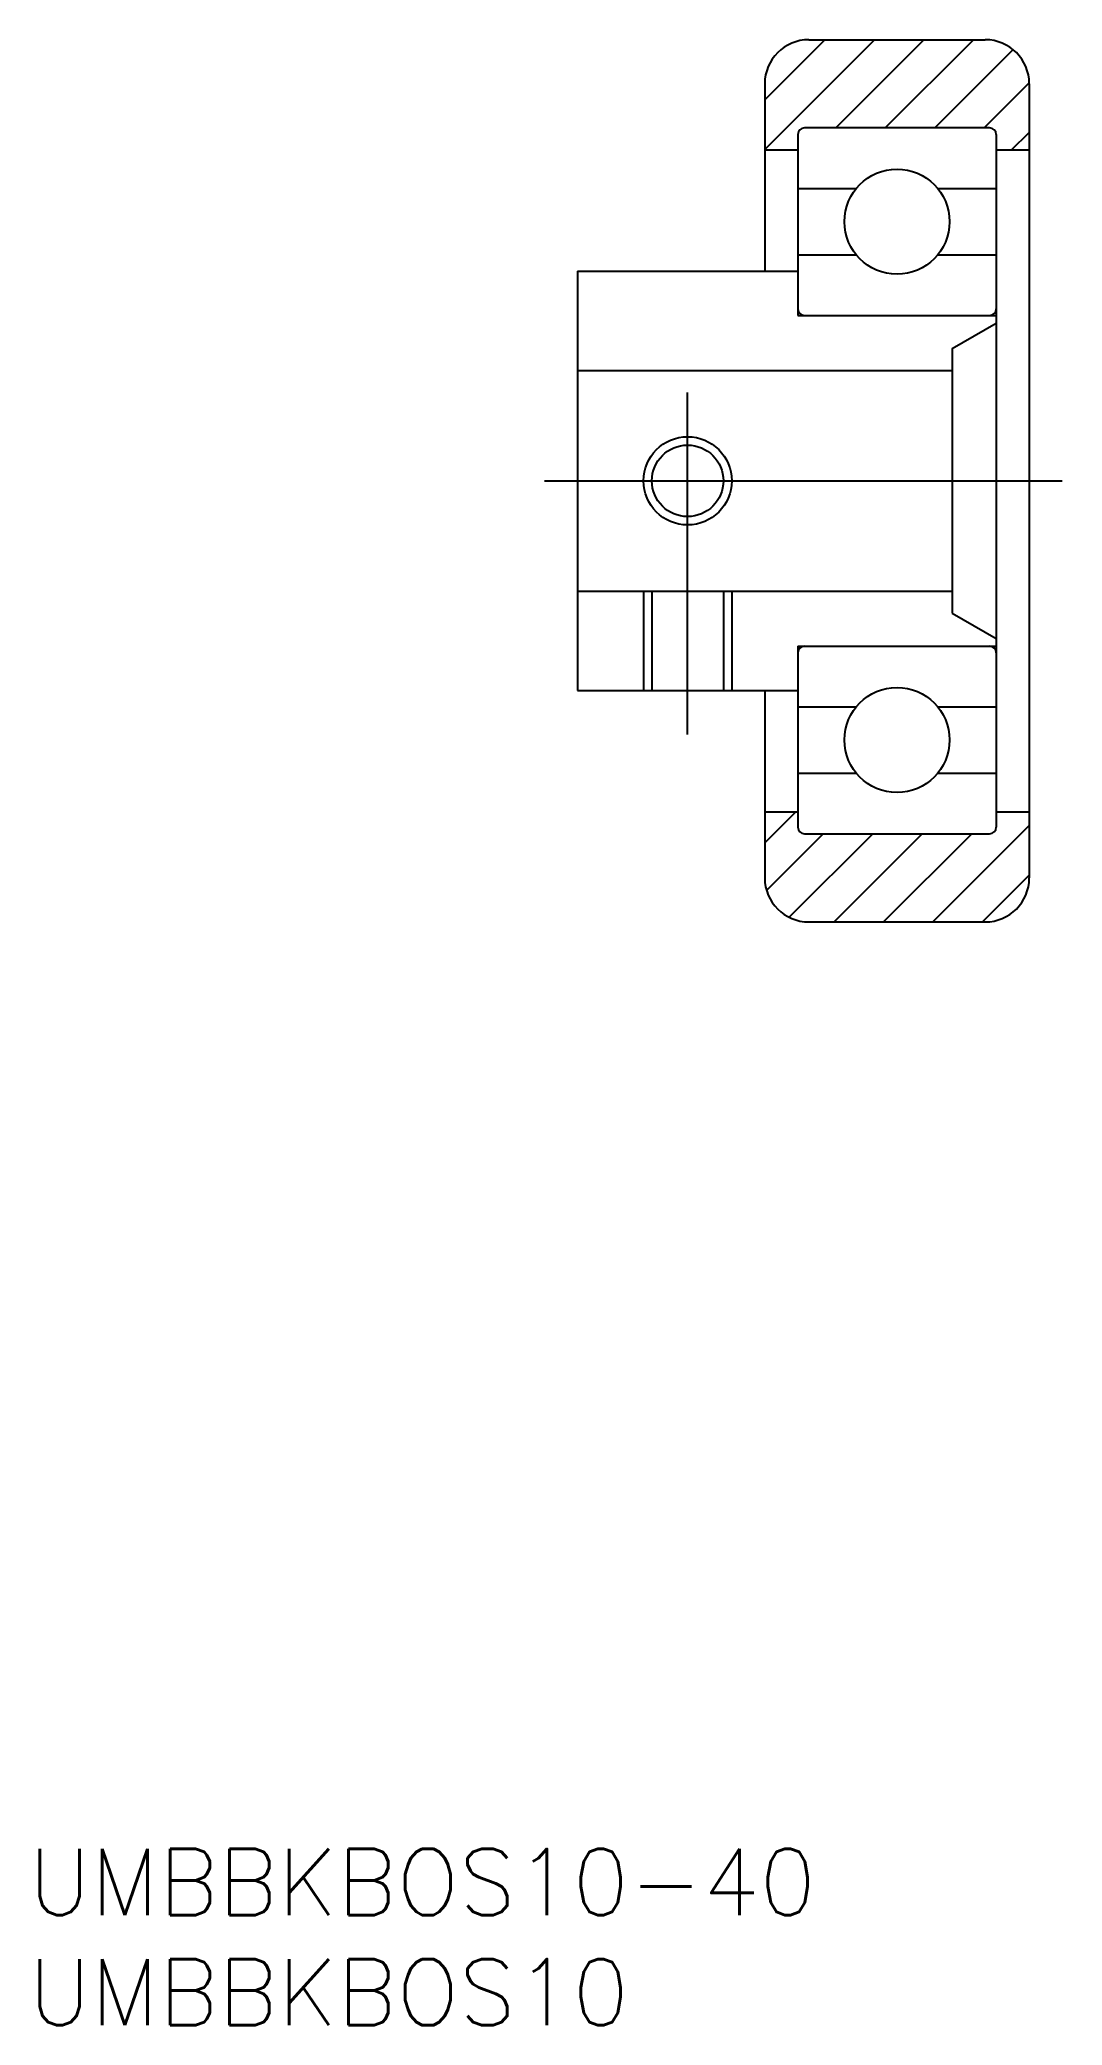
# Model space of a CAD drawing. Extents: x 0.5 to 46.9, y 0 to 90.
import ezdxf

# ---------------------------------------------------------------- set-up
doc = ezdxf.new("R2010")
doc.units = 0
doc.linetypes.add('CENTER', pattern=[50.8, 31.75, -6.35, 6.35, -6.35])
doc.layers.get('0').update_dxf_attribs({"linetype": 'CONTINUOUS'})
doc.layers.add('CENTER', color=1, linetype='CENTER')
doc.styles.get("Standard").update_dxf_attribs({"font": 'txt.shx', "height": 3, "bigfont": 'bigfont.shx'})

# ---------------------------------------------------------------- blocks, each defined once
blk = doc.blocks.new('*U1')
at = {"color": 7, "linetype": 'CONTINUOUS'}
blk.add_text('UMBBKBOS10-40', height=3, dxfattribs=at).set_placement((0, 5))
blk = doc.blocks.new('*U2')
at = {"color": 7, "linetype": 'CONTINUOUS'}
blk.add_text('UMBBKBOS10', height=3, dxfattribs=at).set_placement((0, 0))

msp = doc.modelspace()

# ---------------------------------------------------------------- linework, layer by layer
at = {"color": 3, "linetype": 'CONTINUOUS'}
for p, q in [((33.411173, 87.29271), (36.142486, 90.024022)), ((33.411173, 85.047646), (38.38755, 90.024022)), ((36.632614, 86.024022), (40.632614, 90.024022)), ((38.877678, 86.024022), (42.877678, 90.024022)), ((41.122742, 86.024022), (44.673799, 89.575079)), ((43.367806, 86.024022), (45.410713, 88.06693)), ((44.61287, 85.024022), (45.411173, 85.822326)), ((27.911173, 65.024022), (27.911173, 60.524022)), ((31.911173, 65.024022), (31.911173, 60.524022)), ((33.411173, 53.61675), (34.818446, 55.024022)), ((33.493979, 51.454491), (36.06351, 54.024022)), ((34.51873, 50.234178), (38.308574, 54.024022)), ((36.553638, 50.024022), (40.553638, 54.024022)), ((38.798702, 50.024022), (42.798702, 54.024022)), ((41.043766, 50.024022), (45.411173, 54.39143)), ((43.28883, 50.024022), (45.411173, 52.146366))]:
    msp.add_line(p, q, dxfattribs=at)
at = {"color": 7, "linetype": 'CONTINUOUS'}
for p, q in [((35.411173, 90.024022), (43.411173, 90.024022)), ((33.411173, 88.024022), (33.411173, 79.524022)), ((45.411173, 88.024022), (45.411173, 52.024022)), ((34.911173, 85.724022), (34.911173, 77.524022)), ((43.611173, 86.024022), (35.211173, 86.024022)), ((43.911173, 85.724022), (43.911173, 54.324022)), ((33.411173, 85.024022), (34.911173, 85.024022)), ((43.911173, 85.024022), (45.411173, 85.024022)), ((34.911173, 83.274016), (37.56173, 83.273992)), ((41.260643, 83.27396), (43.911173, 83.273937)), ((34.911173, 80.274022), (37.561754, 80.274022)), ((41.260593, 80.274022), (43.911173, 80.274022)), ((24.911173, 79.524022), (24.911173, 60.524022)), ((24.911173, 79.524022), (34.911173, 79.524022)), ((34.911173, 77.524022), (43.911173, 77.524022)), ((41.911173, 76.024022), (43.911173, 77.178723)), ((41.911173, 76.024022), (41.911173, 64.024022)), ((24.911173, 75.024022), (41.911173, 75.024022)), ((24.911173, 65.024022), (41.911173, 65.024022)), ((28.290173, 65.024022), (28.290173, 60.524022)), ((31.532173, 65.024022), (31.532173, 60.524022)), ((41.911173, 64.024022), (43.911173, 62.869322)), ((34.911173, 62.524022), (43.911173, 62.524022)), ((34.911173, 62.524022), (34.911173, 54.324022)), ((36.486173, 62.524022), (36.486173, 62.524122)), ((37.461173, 62.524022), (37.461273, 62.524022)), ((24.911173, 60.524022), (34.911173, 60.524022)), ((33.411173, 60.524022), (33.411173, 52.024022)), ((34.911173, 59.774022), (37.561754, 59.774022)), ((41.260593, 59.774022), (43.911173, 59.774022)), ((34.911173, 56.774029), (37.56173, 56.774052)), ((41.260643, 56.774085), (43.911173, 56.774108)), ((33.411173, 55.024022), (34.911173, 55.024022)), ((43.911173, 55.024022), (45.411173, 55.024022)), ((35.211173, 54.024022), (43.611173, 54.024022)), ((35.411173, 50.024022), (43.411173, 50.024022))]:
    msp.add_line(p, q, dxfattribs=at)
for centre, radius in [((39.411173, 81.774022), 2.38125), ((29.911173, 70.024022), 1.621), ((39.411173, 58.274022), 2.38125)]:
    msp.add_circle(centre, radius, dxfattribs=at)
at = {"color": 3, "linetype": 'CONTINUOUS'}
msp.add_circle((29.911173, 70.024022), 2, dxfattribs=at)
at = {"color": 7, "linetype": 'CONTINUOUS'}
for centre, radius, start, end in [((35.411173, 88.024022), 2, 90, 180), ((43.411173, 88.024022), 2, 0, 90), ((35.211173, 85.724022), 0.3, 90, 180), ((43.611173, 85.724022), 0.3, 0, 90), ((35.211173, 77.824022), 0.3, 180, 270), ((43.611173, 77.824022), 0.3, 270, 0), ((35.211173, 62.224022), 0.3, 90, 180), ((43.611173, 62.224022), 0.3, 0, 90), ((35.211173, 54.324022), 0.3, 180, 270), ((43.611173, 54.324022), 0.3, 270, 0), ((35.411173, 52.024022), 2, 180, 270), ((43.411173, 52.024022), 2, 270, 360)]:
    msp.add_arc(centre, radius, start, end, dxfattribs=at)
at = {"layer": 'CENTER', "color": 1, "linetype": 'CENTER'}
for p, q in [((29.911173, 58.524022), (29.911173, 74.024022)), ((23.411173, 70.024022), (46.911173, 70.024022))]:
    msp.add_line(p, q, dxfattribs=at)

# ---------------------------------------------------------------- block references
at = {"color": 7, "linetype": 'CONTINUOUS'}
for name in ['*U1', '*U2']:
    msp.add_blockref(name, (0, 0), dxfattribs=at)

doc.saveas('drawing.dxf')
